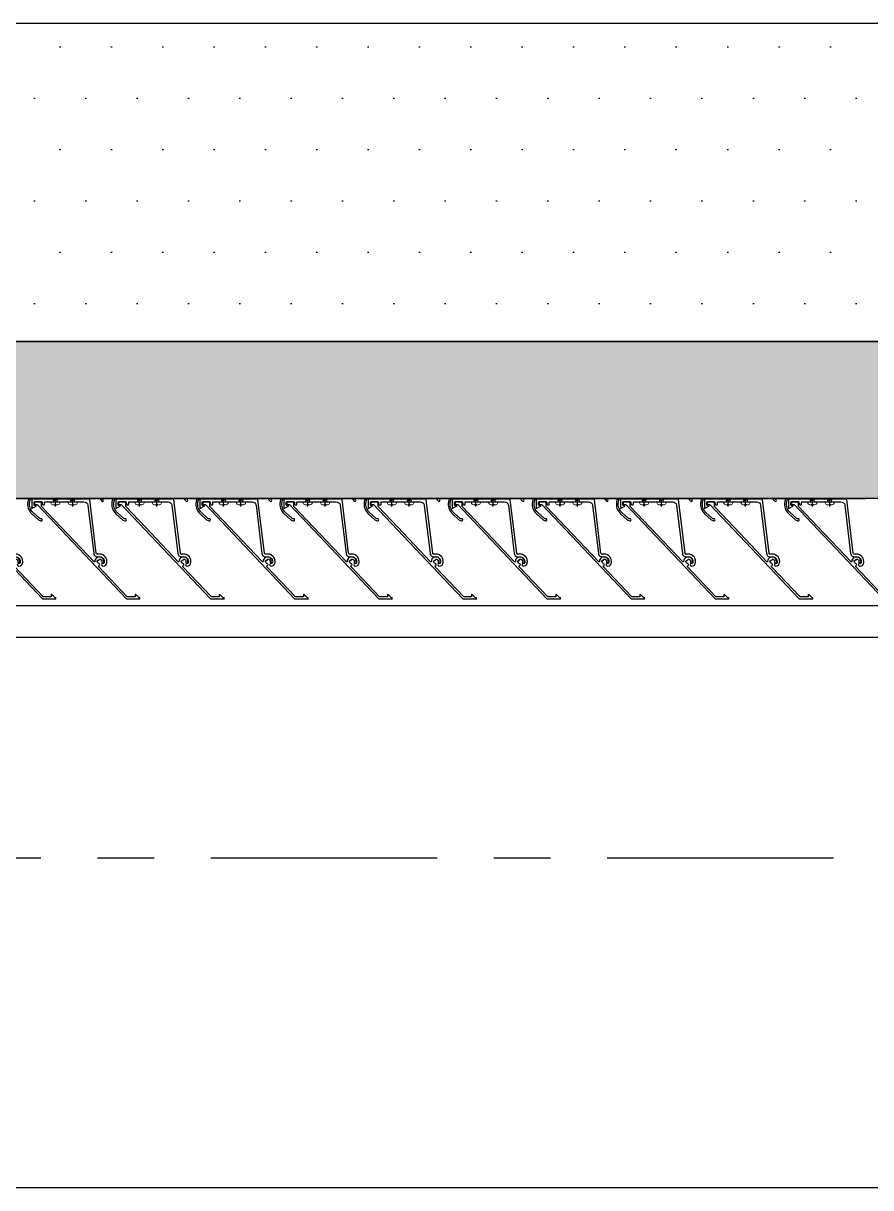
# Model space of a CAD drawing. Header units: millimetres. Extents: x -4391136 to -1798569, y -886572 to -291056.
# Drawn here: x -2465833 to -2465178, y -394066 to -393166 of the extents above; entities that cross this region are included whole.
import ezdxf
from ezdxf.enums import TextEntityAlignment as Align

# ---------------------------------------------------------------- set-up
doc = ezdxf.new("R2010")
doc.units = ezdxf.units.MM
doc.set_wipeout_variables(frame=1)
for name, pattern in [('CENTER', [50.8, 31.75, -6.35, 6.35, -6.35]), ('TA_GL_000.70000', [1.925, 0.7, -0.175, 0.175, -0.175, 0.7]), ('Xref-C-1-PP17-AR-2214-01-B$0$Hidden', [7.1438, 4.7625, -2.3813])]:
    doc.linetypes.add(name, pattern=pattern)
for name, color, linetype in [('000 - 0_SYM_DWG_GRID-BUBBLE_MAIN_COLOR_1', 7, 'Continuous'), ('000 - 0_SYM_DWG_GRIDLINE_MAIN_COLOR_251', 7, 'Continuous'), ('000 - GRID', 7, 'CENTER'), ('010 - ASPG_ACCESSORIES_MAIN_COLOR_1', 7, 'Continuous'), ('010 - ASPG_EXTR_MAIN_COLOR_2', 7, 'Continuous'), ('010 - ASPG_FLASHING_HATCH_', 7, 'Continuous'), ('010 - ASPG_FLASHING_MAIN_COLOR_2', 7, 'Continuous'), ('010 - ASPG_FLASHING_MAIN_COLOR_4', 7, 'Continuous'), ('010 - ASPG_FLASHING_WIPEOUT_', 7, 'Continuous'), ('010 - ASPG_FRAMING_CUT_COLOR_4', 7, 'Continuous'), ('010 - ASPG_FRAMING_HATCH_', 7, 'Continuous'), ('010 - ASPG_FRAMING_MAIN_COLOR_1', 7, 'Continuous'), ('010 - ASPG_FRAMING_MAIN_COLOR_2', 7, 'Continuous'), ('010 - ASPG_FRAMING_SUB_COLOR_2', 7, 'Continuous'), ('010 - ASPG_FRAMING_WIPEOUT_', 7, 'Continuous'), ('_PP-Dim', 7, 'Continuous'), ('BOLT & SCREW', 7, 'Continuous'), ('Center Line', 7, 'CENTER'), ('Xref-C-1-PP17-AR-2214-01-B$0$A-DETL-MBND', 7, 'Xref-C-1-PP17-AR-2214-01-B$0$Hidden'), ('Xref-C-1-PP17-AR-2214-01-B$0$A-FLOR-E', 7, 'Continuous'), ('Xref-C-1-PP17-AR-2214-01-B$0$A-GLAZ-CURT', 7, 'Continuous'), ('Xref-C-1-PP17-AR-2214-01-B$0$A-ROOF', 7, 'Continuous'), ('Xref-C-1-PP17-AR-2214-01-B$0$A-ROOF-OTLN', 7, 'Continuous'), ('Xref-C-1-PP17-AR-2214-01-B$0$S-BEAM', 7, 'Continuous'), ('Xref-C-1-PP17-AR-2214-01-B$0$WALL-E', 7, 'Continuous')]:
    doc.layers.add(name, color=color, linetype=linetype)
doc.layers.add('010 - ASPG_EXTR_DEF_SUB', color=7, linetype='Continuous', plot=False)
doc.layers.add('12-GRID', color=7, linetype='CENTER', lineweight=13)
doc.layers.add('SCREW', color=7, linetype='Continuous', lineweight=5)
doc.styles.add('Arial', font='arial.ttf', dxfattribs={"height": 1500})
doc.styles.add('TA', font='', dxfattribs={"height": 4.5})
doc.styles.get('TA').set_extended_font_data('Cordia New')

# ---------------------------------------------------------------- blocks, each defined once
blk = doc.blocks.new('*U1279')
at = {"layer": '000 - 0_SYM_DWG_GRIDLINE_MAIN_COLOR_251', "color": 7, "linetype": 'ByBlock', "ltscale": 5}
blk.add_line((30, 0), (-560.5, 0), dxfattribs=at)
at = {"color": 7, "style": 'TA', "flags": 1}
blk.add_attdef('LOCATION', (6, -6), '', height=4.5, rotation=270, dxfattribs=at)
at = {"layer": '000 - 0_SYM_DWG_GRID-BUBBLE_MAIN_COLOR_1', "color": 7, "style": 'Arial'}
blk.add_attdef('GRID-HEAD', text='', height=4, rotation=180, dxfattribs=at).set_placement((73.75, 0), align=Align.MIDDLE_CENTER)
blk = doc.blocks.new('W-1-PP17-ENT2_REV00_20260526-152343_LOPF_MAIN_DIMS')
at = {"layer": '000 - GRID', "color": 7, "linetype": 'TA_GL_000.70000', "xscale": 50.00000000000036, "yscale": 50.00000000000036, "zscale": 50.00000000000036, "rotation": 180}
blk.add_blockref('*U1279', (-26525, -10600), dxfattribs=at)
blk = doc.blocks.new('Xref-C-1-PP17-AR-2214-01-B$0$DPA_Curved type B - Curved Type B-31237771-ENTRANCE 2 - LOWER ROOF FLOOR PLAN01-flat-1')
at = {"layer": 'Xref-C-1-PP17-AR-2214-01-B$0$A-GLAZ-CURT', "color": 7}
for p, q in [((0, 750), (0, -750)), ((0, -750), (0, 750))]:
    blk.add_line(p, q, dxfattribs=at)
blk = doc.blocks.new('W-1-PP17-ENT2_REV00_20260526-152612_EX_LOPF-1')
at = {"layer": 'Xref-C-1-PP17-AR-2214-01-B$0$A-DETL-MBND', "color": 7}
blk.add_line((-19734.45, -10205), (-17125, -10205), dxfattribs=at)
at = {"layer": 'Xref-C-1-PP17-AR-2214-01-B$0$A-FLOR-E', "color": 7}
for p, q in [((-16635, -10055.01), (-19235, -10055.01)), ((-12700, -10205.01), (-19734.45, -10205.01))]:
    blk.add_line(p, q, dxfattribs=at)
at = {"layer": 'Xref-C-1-PP17-AR-2214-01-B$0$A-ROOF', "color": 7}
for p, q in [((-10434.45, -10205), (-19734.45, -10205)), ((-23134.45, -10405.01), (-10434.45, -10405.01))]:
    blk.add_line(p, q, dxfattribs=at)
at = {"layer": 'Xref-C-1-PP17-AR-2214-01-B$0$A-ROOF-OTLN', "color": 7}
for p, q in [((-10434.45, -10429.77), (-23159.21, -10429.77)), ((-10434.45, -10855.01), (-23584.45, -10855.01))]:
    blk.add_line(p, q, dxfattribs=at)
at = {"layer": 'Xref-C-1-PP17-AR-2214-01-B$0$S-BEAM', "color": 7}
blk.add_line((-19235, -10205.02), (470, -10205.02), dxfattribs=at)
at = {"layer": 'Xref-C-1-PP17-AR-2214-01-B$0$WALL-E', "color": 7}
for p, q in [((-16635, -10055.01), (-19235, -10055.01)), ((-12700, -10205.01), (-19734.45, -10205.01))]:
    blk.add_line(p, q, dxfattribs=at)
at = {"color": 7, "rotation": 270}
blk.add_blockref('Xref-C-1-PP17-AR-2214-01-B$0$DPA_Curved type B - Curved Type B-31237771-ENTRANCE 2 - LOWER ROOF FLOOR PLAN01-flat-1', (-18575, -10205), dxfattribs=at)
blk = doc.blocks.new('*U1993')
at = {"color": 7}
blk.add_wipeout([(-950, 0), (1000, 0), (1000, 119.92), (-950, 119.92)], dxfattribs=at).dxf.layer = '010 - ASPG_FRAMING_WIPEOUT_'
at = {"layer": '010 - ASPG_FRAMING_MAIN_COLOR_1', "color": 7}
for p, q in [((1000, 119.92), (-950, 119.92)), ((-950, 114.85), (1000, 114.85)), ((-950, 109.54), (1000, 109.54)), ((-950, 10.38), (1000, 10.38)), ((-950, 5.31), (1000, 5.31)), ((-950, 0), (1000, 0))]:
    blk.add_line(p, q, dxfattribs=at)
blk = doc.blocks.new('*U3395')
at = {"layer": '12-GRID', "color": 7, "linetype": 'CENTER'}
for p, q in [((0, -6.2), (0, 2.2)), ((-4.2, -2), (4.2, -2))]:
    blk.add_line(p, q, dxfattribs=at)
at = {"layer": 'BOLT & SCREW', "color": 7}
for p, q in [((-0.55, -1.77), (-1.77, -1.56)), ((-0.55, -2.23), (-1.77, -2.44)), ((-0.46, -1.77), (-0.88, -1.56)), ((-0.46, -2.23), (-0.88, -2.44)), ((-0.23, -1.45), (-0.44, -0.23)), ((-0.23, -1.54), (-0.44, -1.12)), ((-0.23, -2.46), (-0.44, -2.88)), ((-0.23, -2.55), (-0.44, -3.77)), ((0.23, -1.45), (0.44, -0.23)), ((0.23, -1.54), (0.44, -1.12)), ((0.44, -2.88), (0.23, -2.46)), ((0.23, -2.55), (0.44, -3.77)), ((0.46, -1.77), (0.88, -1.56)), ((0.46, -2.23), (0.88, -2.44)), ((0.55, -1.77), (1.77, -1.56)), ((0.55, -2.23), (1.77, -2.44))]:
    blk.add_line(p, q, dxfattribs=at)
for points in [[(-1.77, -1.56), (-0.88, -1.56, 0.414214), (-0.44, -1.12), (-0.44, -0.23), (0.44, -0.23), (0.44, -1.12, 0.414214), (0.88, -1.56), (1.77, -1.56), (1.77, -2.44), (0.88, -2.44, 0.414214), (0.44, -2.88), (0.44, -3.77), (-0.44, -3.77), (-0.44, -2.88, 0.414214), (-0.88, -2.44), (-1.77, -2.44)], [(0.23, -2.46, -0.414214), (0.46, -2.23), (0.55, -2.23), (0.55, -1.77), (0.46, -1.77, -0.414214), (0.23, -1.54), (0.23, -1.45), (-0.23, -1.45), (-0.23, -1.54, -0.414214), (-0.46, -1.77), (-0.55, -1.77), (-0.55, -2.23), (-0.46, -2.23, -0.414214), (-0.23, -2.46), (-0.23, -2.55), (0.23, -2.55)]]:
    blk.add_lwpolyline(points, format="xyb", close=True, dxfattribs=at)
blk.add_circle((0, -2), 3.5, dxfattribs=at)
blk = doc.blocks.new('000_ASPG_TYP_FILES_20260218-010703_FRAME_EXTR_')
at = {"layer": '010 - ASPG_FRAMING_HATCH_'}
h = blk.add_hatch(dxfattribs=at)
h.set_pattern_fill('ANSI32', scale=0.1, angle=180)
edge = h.paths.add_edge_path()
edge.add_line((2, 16), (2, 2))
edge.add_line((2, 2), (39.7, 2))
edge.add_arc((39.7, 1.7), 0.3, 0, 90, ccw=False)
edge.add_line((40, 1.7), (40, 0.3))
edge.add_arc((39.7, 0.3), 0.3, -90, 0, ccw=False)
edge.add_line((39.7, 0), (0.3, 0))
edge.add_arc((0.3, 0.3), 0.3, 180, 270, ccw=False)
edge.add_line((0, 0.3), (0, 17.7))
edge.add_arc((0.3, 17.7), 0.3, 90, 180, ccw=False)
edge.add_line((0.3, 18), (22.56, 18))
edge.add_arc((22.56, 18.5), 0.5, 270, 380.20955)
edge.add_arc((26.17, 19.83), 3.35, 182.06379, 200.20955, ccw=False)
edge.add_arc((23.58, 19.74), 0.76, 2.06379, 182.06379, ccw=False)
edge.add_arc((26.17, 19.83), 1.83, 182.06379, 447.93621)
edge.add_arc((26.26, 22.42), 0.76, 87.93621, 267.93621, ccw=False)
edge.add_arc((26.17, 19.83), 3.35, 69.79045, 87.93621, ccw=False)
edge.add_arc((27.5, 23.44), 0.5, 249.79045, 360)
edge.add_line((28, 23.44), (28, 26.68))
edge.add_line((28, 26.68), (28.5, 27.18))
edge.add_line((28.5, 27.18), (28, 27.68))
edge.add_line((28, 27.68), (28, 38.62))
edge.add_line((28, 38.62), (28.5, 39.12))
edge.add_line((28.5, 39.12), (28, 39.62))
edge.add_line((28, 39.62), (28, 42.86))
edge.add_arc((27.5, 42.86), 0.5, 0, 110.20955)
edge.add_arc((26.17, 46.47), 3.35, 272.06379, 290.20955, ccw=False)
edge.add_arc((26.26, 43.88), 0.76, 92.06379, 272.06379, ccw=False)
edge.add_arc((26.17, 46.47), 1.83, 272.06379, 537.93621)
edge.add_arc((23.58, 46.56), 0.76, 177.93621, 357.93621, ccw=False)
edge.add_arc((26.17, 46.47), 3.35, 159.79045, 177.93621, ccw=False)
edge.add_arc((22.56, 47.8), 0.5, 339.79045, 450)
edge.add_line((22.56, 48.3), (0.3, 48.3))
edge.add_arc((0.3, 48.6), 0.3, 180, 270, ccw=False)
edge.add_line((0, 48.6), (0, 60))
edge.add_arc((0.3, 60), 0.3, 90, 180, ccw=False)
edge.add_line((0.3, 60.3), (5, 60.3))
edge.add_line((5, 60.3), (5, 65))
edge.add_arc((5.3, 65), 0.3, 90, 180, ccw=False)
edge.add_line((5.3, 65.3), (30, 65.3))
edge.add_line((30, 65.3), (30, 63.6))
edge.add_arc((29.7, 63.6), 0.3, -90, 0, ccw=False)
edge.add_line((29.7, 63.3), (7.3, 63.3))
edge.add_arc((7.3, 63), 0.3, 90, 180)
edge.add_line((7, 63), (7, 58.3))
edge.add_line((7, 58.3), (2.3, 58.3))
edge.add_arc((2.3, 58), 0.3, 90, 180)
edge.add_line((2, 58), (2, 50.6))
edge.add_arc((2.3, 50.6), 0.3, 180, 270)
edge.add_line((2.3, 50.3), (29.7, 50.3))
edge.add_arc((29.7, 50), 0.3, 0, 90, ccw=False)
edge.add_line((30, 50), (30, 26.68))
edge.add_line((30, 26.68), (30, 16.3))
edge.add_arc((29.7, 16.3), 0.3, -90, 0, ccw=False)
edge.add_line((29.7, 16), (2, 16))
at = {"layer": '010 - ASPG_FRAMING_CUT_COLOR_4', "color": 7}
blk.add_lwpolyline([(2, 16), (2, 2), (39.7, 2, -0.414214), (40, 1.7), (40, 0.3, -0.414214), (39.7, 0), (0.3, 0, -0.414214), (0, 0.3), (0, 17.7, -0.414214), (0.3, 18), (22.56, 18, 0.52173), (23.03, 18.67, -0.079342), (22.82, 19.71, -1), (24.34, 19.76, 2.296346), (26.24, 21.66, -1), (26.29, 23.18, -0.079342), (27.33, 22.97, 0.52173), (28, 23.44), (28, 26.68), (28.5, 27.18), (28, 27.68), (28, 38.62), (28.5, 39.12), (28, 39.62), (28, 42.86, 0.52173), (27.33, 43.33, -0.079342), (26.29, 43.12, -1), (26.24, 44.64, 2.296346), (24.34, 46.54, -1), (22.82, 46.59, -0.079342), (23.03, 47.63, 0.52173), (22.56, 48.3), (0.3, 48.3, -0.414214), (0, 48.6), (0, 60, -0.414214), (0.3, 60.3), (5, 60.3), (5, 65, -0.414214), (5.3, 65.3), (30, 65.3), (30, 63.6, -0.414214), (29.7, 63.3), (7.3, 63.3, 0.414214), (7, 63), (7, 58.3), (2.3, 58.3, 0.414214), (2, 58), (2, 50.6, 0.414214), (2.3, 50.3), (29.7, 50.3, -0.414214), (30, 50), (30, 26.68), (30, 16.3, -0.414214), (29.7, 16)], format="xyb", close=True, dxfattribs=at)
at = {"color": 7}
for p in [(26.17, 48.47), (26.17, 21.83)]:
    blk.add_blockref('*U3395', p, dxfattribs=at)
blk = doc.blocks.new('PZG35-9D5')
at = {"layer": 'Center Line', "color": 7}
blk.add_line((0, 3.73), (0, -10.53), dxfattribs=at)
at = {"layer": 'SCREW', "color": 7}
for p, q in [((-1.4, 0), (-1.4, -1.09)), ((1.4, 0), (1.4, -0.59)), ((-1.85, -1.4), (1.85, -0.9)), ((-1.85, -1.4), (-1.4, -1.09)), ((-1.85, -1.4), (-1.4, -1.71)), ((-1.85, -2.7), (1.85, -2.2)), ((-1.85, -2.7), (-1.4, -2.39)), ((-1.85, -2.7), (-1.4, -3.01)), ((-1.85, -4), (-1.4, -3.69)), ((-1.85, -4), (-0.99, -3.88)), ((-1.85, -4), (-1.4, -4.31)), ((-1.4, -1.09), (1.4, -0.59)), ((-1.4, -1.71), (1.4, -1.21)), ((-1.4, -1.71), (-1.4, -2.39)), ((-1.4, -2.39), (1.4, -1.89)), ((-1.4, -3.01), (1.4, -2.51)), ((-1.4, -3.01), (-1.4, -3.69)), ((-1.4, -3.69), (-0.84, -3.59)), ((-1.4, -4.31), (-1.18, -4.27)), ((-1.4, -4.31), (-1.4, -8.1)), ((0, -9.5), (-1.4, -8.1)), ((0, -9.5), (1.4, -8.1)), ((0.56, -3.34), (1.4, -3.19)), ((0.71, -3.65), (1.85, -3.5)), ((0.71, -3.93), (1.4, -3.81)), ((0.71, -4.61), (1.4, -4.49)), ((0.71, -4.95), (1.85, -4.8)), ((0.71, -5.23), (1.4, -5.11)), ((1.85, -0.9), (1.4, -0.59)), ((1.85, -0.9), (1.4, -1.21)), ((1.4, -1.21), (1.4, -1.89)), ((1.85, -2.2), (1.4, -1.89)), ((1.85, -2.2), (1.4, -2.51)), ((1.4, -2.51), (1.4, -3.19)), ((1.85, -3.5), (1.4, -3.19)), ((1.85, -3.5), (1.4, -3.81)), ((1.4, -3.81), (1.4, -4.49)), ((1.85, -4.8), (1.4, -4.49)), ((1.85, -4.8), (1.4, -5.11)), ((1.4, -5.11), (1.4, -8.1))]:
    blk.add_line(p, q, dxfattribs=at)
blk.add_lwpolyline([(0, -9.5), (0.71, -5.23), (0.71, -3.6, 0.417657), (0.41, -3.3, 0.108102), (-0.84, -3.59), (-1.4, -4.7)], format="xyb", dxfattribs=at)
blk = doc.blocks.new('*U3396')
at = {"layer": 'SCREW', "color": 7}
blk.add_lwpolyline([(3.03, 1.78, 0.09906), (0.8, 2.55), (0.8, 2.27), (-0.8, 2.27), (-0.8, 2.55, 0.09906), (-3.03, 1.78, 0.266588), (-3.5, 0.96), (-3.5, 0.2, 0.414214), (-3.3, 0), (3.3, 0, 0.414214), (3.5, 0.2), (3.5, 0.96, 0.266588)], format="xyb", close=True, dxfattribs=at)
blk.add_blockref('PZG35-9D5', (0, 0), dxfattribs=at)
blk = doc.blocks.new('*U3399')
at = {"color": 7}
blk.add_point((0, 0), dxfattribs=at)
at = {"layer": '010 - ASPG_ACCESSORIES_MAIN_COLOR_1', "color": 7}
blk.add_lwpolyline([(-39.7, -0.6, 0.414214), (-40, -0.9), (-40, -7.37, 0.57735), (-39.65, -7.57), (-36.64, -5.83, 0.767327), (-36.79, -5.3), (-37.9, -5.3, -0.414214), (-38.2, -5), (-38.2, -2.8, -0.414214), (-38, -2.6), (-32.18, -2.6, -0.388879), (-31.98, -2.78), (-31.85, -4.34, 0.388879), (-31.35, -4.8), (-30.3, -4.8, 0.414214), (-30, -4.5), (-30, -2.9, -0.414214), (-29.7, -2.6), (0.41, -2.6, -0.378969), (3.39, -5.24), (7.95, -42.52, 0.446593), (11.62, -45.08, -0.489802), (16.08, -48.68), (16.06, -49.36, -0.18248), (15.8, -50.02, -0.267949), (15.33, -50.17, 1.122115), (15.1, -52.34, 0.405004), (18.06, -49.4), (18.08, -48.72, 0.489805), (11.16, -43.13, -0.446597), (9.94, -42.28), (4.87, -0.85, 0.364176), (4.57, -0.6)], format="xyb", close=True, dxfattribs=at)
at = {"layer": '010 - ASPG_EXTR_DEF_SUB', "color": 7}
for p in [(-40, -0.5), (43.44, -76.9), (43.44, -77.5)]:
    blk.add_point(p, dxfattribs=at)
at = {"layer": '010 - ASPG_EXTR_MAIN_COLOR_2', "color": 7}
blk.add_lwpolyline([(11.37, -48.15), (11.47, -47.44), (12.18, -47.56), (12.29, -46.79, -0.535538), (14.19, -49.17, 0.991572), (15.66, -49.58, 1.157025), (8.79, -48.77, -0.688558), (8.27, -48.99), (-17.14, -22.17), (-32.34, -6.13), (-32.34, -2.9, 0.414312), (-32.64, -2.6), (-37.54, -2.6, 0.414116), (-37.84, -2.9), (-37.84, -4.3, 0.414214), (-37.54, -4.6), (-35.99, -4.6, -0.205895), (-35.77, -4.69), (33.23, -77.5), (43.14, -77.5, 0.668179), (43.36, -76.99), (40.52, -74.15, 0.668179), (40.01, -74.36), (40.01, -76), (33.87, -76), (11.86, -52.78, -0.558354), (12.08, -51.95, 0.766275), (12.04, -50.39, -0.438583), (10.71, -48.05)], format="xyb", close=True, dxfattribs=at)
at = {"layer": 'SCREW', "color": 7, "rotation": 180}
for p in [(-21.65, -2.5), (-8.24, -2.5)]:
    blk.add_blockref('*U3396', p, dxfattribs=at)
blk = doc.blocks.new('*U2866')
at = {"color": 7}
blk.add_wipeout([(1840, 4), (60, 4), (60, 69.3), (1840, 69.3)], dxfattribs=at).dxf.layer = '010 - ASPG_FRAMING_WIPEOUT_'
at = {"layer": '010 - ASPG_FRAMING_MAIN_COLOR_2', "color": 7}
blk.add_lwpolyline([(1810, 69.3), (90, 69.3), (90, 6), (1810, 6)], close=True, dxfattribs=at)
at = {"layer": '010 - ASPG_FRAMING_SUB_COLOR_2', "color": 7}
for points in [[(1840, 4), (60, 4), (60, 69.3), (1840, 69.3)], [(60, 2), (60, 4), (1840, 4), (1840, 2)]]:
    blk.add_lwpolyline(points, close=True, dxfattribs=at)
at = {"color": 7, "rotation": 180}
for p in [(109.64, 69.3), (174.64, 69.3), (239.64, 69.3), (304.64, 69.3), (369.64, 69.3), (434.64, 69.3), (499.64, 69.3), (564.64, 69.3), (629.64, 69.3), (694.64, 69.3), (759.64, 69.3)]:
    blk.add_blockref('*U3399', p, dxfattribs=at)
at = {"color": 7}
blk.add_blockref('000_ASPG_TYP_FILES_20260218-010703_FRAME_EXTR_', (60, 4), dxfattribs=at)
blk = doc.blocks.new('W-1-PP17-ENT2_REV00_20260528-225335_ASPG_UPPF')
at = {"color": 7}
blk.add_blockref('*U1993', (-18185, -10205), dxfattribs=at)
at = {"color": 7, "rotation": 180}
blk.add_blockref('*U2866', (-17935, -10253), dxfattribs=at)
blk = doc.blocks.new('*U3042')
at = {"layer": '010 - ASPG_EXTR_DEF_SUB', "color": 7}
for p in [(1040, 0), (1105, 0), (1170, 0), (1235, 0), (1300, 0), (1365, 0), (1430, 0), (1495, 0), (1560, 0), (1625, 0)]:
    blk.add_point(p, dxfattribs=at)
at = {"layer": '010 - ASPG_EXTR_MAIN_COLOR_2', "color": 7}
blk.add_lwpolyline([(1029.8, 14.29, -0.014998), (1036.92, 21.45, -0.738349), (1039.92, 19.76, 0.004917), (1036.81, 4.8, 0.263611), (1039.88, -4.46), (1045, -9.08, 0.125884), (1046.27, -9.75, 0.044275), (1047.09, -9.87, 1.107655), (1047.13, -8.33, -0.215596), (1046.02, -7.99), (1040.89, -3.35, -0.263611), (1038.28, 4.51, -0.004855), (1041.34, 19.26, 0.23396), (1040.82, 21.95, -0.24081), (1040.71, 24.9, -0.104157), (1040.78, 25), (1042.99, 26.93, -0.229021), (1045.7, 26.89, -0.381721), (1050.27, 9.07, 0.977382), (1051.62, 8.41, 0.361105), (1047.41, 27.5, -0.496126), (1047.44, 30.69, 0.003188), (1049.06, 31.9, -0.002827), (1050.56, 33.07, 0.077048), (1083.74, 68.44, -0.247674), (1083.99, 68.57), (1085.98, 68.57, -0.044131), (1086.47, 68.5, -0.125846), (1088.96, 67.21, -0.098851), (1089.82, 66.03, -0.205828), (1089.79, 61.2, -0.115116), (1086.37, 57.18, 0.822373), (1087.46, 56.1, 0.109185), (1091.15, 60.56, 0.208323), (1091.19, 66.64, 0.100528), (1089.97, 68.32, 0.145116), (1086.29, 70.07), (1070.76, 70.07, 0.433659), (1070.46, 69.75), (1070.84, 63.96, 0.082069), (1070.86, 63.87, 0.720654), (1072.33, 63.97, 0.079224), (1072.34, 64.07), (1072.07, 68.14, -0.433659), (1072.47, 68.57), (1080.86, 68.57, -0.607385), (1081.35, 67.62, -0.045829), (1062.78, 45.76, -0.560492), (1062.29, 45.89, 0.31786), (1059.21, 48.24, 0.953288), (1059.08, 46.72, -2.423004), (1057.26, 44.89, 0.952315), (1055.74, 44.76, 0.300821), (1057.89, 41.76, -0.560492), (1057.98, 41.25, -0.019425), (1048.62, 33.46, -0.552501), (1048.15, 33.64, 0.344461), (1044.99, 36.3, 0.952015), (1044.86, 34.78, -2.423186), (1043.04, 32.95, 0.952015), (1041.52, 32.82, 0.2854), (1043.49, 29.89, -0.553378), (1043.56, 29.38, 0.030674), (1028.46, 15.06, 0.4171)], format="xyb", dxfattribs=at)
for points in [[(1135.76, 70.07, 0.433659), (1135.46, 69.75), (1135.84, 63.96, 0.082069), (1135.86, 63.87, 0.720654), (1137.33, 63.97, 0.079224), (1137.34, 64.07), (1137.07, 68.14, -0.433659), (1137.47, 68.57), (1145.86, 68.57, -0.607385), (1146.35, 67.62, -0.045829), (1127.78, 45.76, -0.560492), (1127.29, 45.89, 0.31786), (1124.21, 48.24, 0.953288), (1124.08, 46.72, -2.423004), (1122.26, 44.89, 0.952315), (1120.74, 44.76, 0.300821), (1122.89, 41.76, -0.560492), (1122.98, 41.25, -0.019425), (1113.62, 33.46, -0.552501), (1113.15, 33.64, 0.344461), (1109.99, 36.3, 0.952015), (1109.86, 34.78, -2.423186), (1108.04, 32.95, 0.952015), (1106.52, 32.82, 0.2854), (1108.49, 29.89, -0.553378), (1108.56, 29.38, 0.030674), (1093.46, 15.06, 0.4171), (1094.11, 5.27, 0.935553), (1095.1, 6.41, -0.43441), (1094.8, 14.29, -0.014998), (1101.92, 21.45, -0.738349), (1104.92, 19.76, 0.004917), (1101.81, 4.8, 0.263611), (1104.88, -4.46), (1110, -9.08, 0.125884), (1111.27, -9.75, 0.044275), (1112.09, -9.87, 1.107655), (1112.13, -8.33, -0.215596), (1111.02, -7.99), (1105.89, -3.35, -0.263611), (1103.28, 4.51, -0.004855), (1106.34, 19.26, 0.23396), (1105.82, 21.95, -0.24081), (1105.71, 24.9, -0.104157), (1105.78, 25), (1107.99, 26.93, -0.229021), (1110.7, 26.89, -0.381721), (1115.27, 9.07, 0.977382), (1116.62, 8.41, 0.361105), (1112.41, 27.5, -0.496126), (1112.44, 30.69, 0.003188), (1114.06, 31.9, -0.002827), (1115.56, 33.07, 0.077048), (1148.74, 68.44, -0.247674), (1148.99, 68.57), (1150.98, 68.57, -0.044131), (1151.47, 68.5, -0.125846), (1153.96, 67.21, -0.098851), (1154.82, 66.03, -0.205828), (1154.79, 61.2, -0.115116), (1151.37, 57.18, 0.822373), (1152.46, 56.1, 0.109185), (1156.15, 60.56, 0.208323), (1156.19, 66.64, 0.100528), (1154.97, 68.32, 0.145116), (1151.29, 70.07)], [(1200.76, 70.07, 0.433659), (1200.46, 69.75), (1200.84, 63.96, 0.082069), (1200.86, 63.87, 0.720654), (1202.33, 63.97, 0.079224), (1202.34, 64.07), (1202.07, 68.14, -0.433659), (1202.47, 68.57), (1210.86, 68.57, -0.607385), (1211.35, 67.62, -0.045829), (1192.78, 45.76, -0.560492), (1192.29, 45.89, 0.31786), (1189.21, 48.24, 0.953288), (1189.08, 46.72, -2.423004), (1187.26, 44.89, 0.952315), (1185.74, 44.76, 0.300821), (1187.89, 41.76, -0.560492), (1187.98, 41.25, -0.019425), (1178.62, 33.46, -0.552501), (1178.15, 33.64, 0.344461), (1174.99, 36.3, 0.952015), (1174.86, 34.78, -2.423186), (1173.04, 32.95, 0.952015), (1171.52, 32.82, 0.2854), (1173.49, 29.89, -0.553378), (1173.56, 29.38, 0.030674), (1158.46, 15.06, 0.4171), (1159.11, 5.27, 0.935553), (1160.1, 6.41, -0.43441), (1159.8, 14.29, -0.014998), (1166.92, 21.45, -0.738349), (1169.92, 19.76, 0.004917), (1166.81, 4.8, 0.263611), (1169.88, -4.46), (1175, -9.08, 0.125884), (1176.27, -9.75, 0.044275), (1177.09, -9.87, 1.107655), (1177.13, -8.33, -0.215596), (1176.02, -7.99), (1170.89, -3.35, -0.263611), (1168.28, 4.51, -0.004855), (1171.34, 19.26, 0.23396), (1170.82, 21.95, -0.24081), (1170.71, 24.9, -0.104157), (1170.78, 25), (1172.99, 26.93, -0.229021), (1175.7, 26.89, -0.381721), (1180.27, 9.07, 0.977382), (1181.62, 8.41, 0.361105), (1177.41, 27.5, -0.496126), (1177.44, 30.69, 0.003188), (1179.06, 31.9, -0.002827), (1180.56, 33.07, 0.077048), (1213.74, 68.44, -0.247674), (1213.99, 68.57), (1215.98, 68.57, -0.044131), (1216.47, 68.5, -0.125846), (1218.96, 67.21, -0.098851), (1219.82, 66.03, -0.205828), (1219.79, 61.2, -0.115116), (1216.37, 57.18, 0.822373), (1217.46, 56.1, 0.109185), (1221.15, 60.56, 0.208323), (1221.19, 66.64, 0.100528), (1219.97, 68.32, 0.145116), (1216.29, 70.07)], [(1265.76, 70.07, 0.433659), (1265.46, 69.75), (1265.84, 63.96, 0.082069), (1265.86, 63.87, 0.720654), (1267.33, 63.97, 0.079224), (1267.34, 64.07), (1267.07, 68.14, -0.433659), (1267.47, 68.57), (1275.86, 68.57, -0.607385), (1276.35, 67.62, -0.045829), (1257.78, 45.76, -0.560492), (1257.29, 45.89, 0.31786), (1254.21, 48.24, 0.953288), (1254.08, 46.72, -2.423004), (1252.26, 44.89, 0.952315), (1250.74, 44.76, 0.300821), (1252.89, 41.76, -0.560492), (1252.98, 41.25, -0.019425), (1243.62, 33.46, -0.552501), (1243.15, 33.64, 0.344461), (1239.99, 36.3, 0.952015), (1239.86, 34.78, -2.423186), (1238.04, 32.95, 0.952015), (1236.52, 32.82, 0.2854), (1238.49, 29.89, -0.553378), (1238.56, 29.38, 0.030674), (1223.46, 15.06, 0.4171), (1224.11, 5.27, 0.935553), (1225.1, 6.41, -0.43441), (1224.8, 14.29, -0.014998), (1231.92, 21.45, -0.738349), (1234.92, 19.76, 0.004917), (1231.81, 4.8, 0.263611), (1234.88, -4.46), (1240, -9.08, 0.125884), (1241.27, -9.75, 0.044275), (1242.09, -9.87, 1.107655), (1242.13, -8.33, -0.215596), (1241.02, -7.99), (1235.89, -3.35, -0.263611), (1233.28, 4.51, -0.004855), (1236.34, 19.26, 0.23396), (1235.82, 21.95, -0.24081), (1235.71, 24.9, -0.104157), (1235.78, 25), (1237.99, 26.93, -0.229021), (1240.7, 26.89, -0.381721), (1245.27, 9.07, 0.977382), (1246.62, 8.41, 0.361105), (1242.41, 27.5, -0.496126), (1242.44, 30.69, 0.003188), (1244.06, 31.9, -0.002827), (1245.56, 33.07, 0.077048), (1278.74, 68.44, -0.247674), (1278.99, 68.57), (1280.98, 68.57, -0.044131), (1281.47, 68.5, -0.125846), (1283.96, 67.21, -0.098851), (1284.82, 66.03, -0.205828), (1284.79, 61.2, -0.115116), (1281.37, 57.18, 0.822373), (1282.46, 56.1, 0.109185), (1286.15, 60.56, 0.208323), (1286.19, 66.64, 0.100528), (1284.97, 68.32, 0.145116), (1281.29, 70.07)], [(1330.76, 70.07, 0.433659), (1330.46, 69.75), (1330.84, 63.96, 0.082069), (1330.86, 63.87, 0.720654), (1332.33, 63.97, 0.079224), (1332.34, 64.07), (1332.07, 68.14, -0.433659), (1332.47, 68.57), (1340.86, 68.57, -0.607385), (1341.35, 67.62, -0.045829), (1322.78, 45.76, -0.560492), (1322.29, 45.89, 0.31786), (1319.21, 48.24, 0.953288), (1319.08, 46.72, -2.423004), (1317.26, 44.89, 0.952315), (1315.74, 44.76, 0.300821), (1317.89, 41.76, -0.560492), (1317.98, 41.25, -0.019425), (1308.62, 33.46, -0.552501), (1308.15, 33.64, 0.344461), (1304.99, 36.3, 0.952015), (1304.86, 34.78, -2.423186), (1303.04, 32.95, 0.952015), (1301.52, 32.82, 0.2854), (1303.49, 29.89, -0.553378), (1303.56, 29.38, 0.030674), (1288.46, 15.06, 0.4171), (1289.11, 5.27, 0.935553), (1290.1, 6.41, -0.43441), (1289.8, 14.29, -0.014998), (1296.92, 21.45, -0.738349), (1299.92, 19.76, 0.004917), (1296.81, 4.8, 0.263611), (1299.88, -4.46), (1305, -9.08, 0.125884), (1306.27, -9.75, 0.044275), (1307.09, -9.87, 1.107655), (1307.13, -8.33, -0.215596), (1306.02, -7.99), (1300.89, -3.35, -0.263611), (1298.28, 4.51, -0.004855), (1301.34, 19.26, 0.23396), (1300.82, 21.95, -0.24081), (1300.71, 24.9, -0.104157), (1300.78, 25), (1302.99, 26.93, -0.229021), (1305.7, 26.89, -0.381721), (1310.27, 9.07, 0.977382), (1311.62, 8.41, 0.361105), (1307.41, 27.5, -0.496126), (1307.44, 30.69, 0.003188), (1309.06, 31.9, -0.002827), (1310.56, 33.07, 0.077048), (1343.74, 68.44, -0.247674), (1343.99, 68.57), (1345.98, 68.57, -0.044131), (1346.47, 68.5, -0.125846), (1348.96, 67.21, -0.098851), (1349.82, 66.03, -0.205828), (1349.79, 61.2, -0.115116), (1346.37, 57.18, 0.822373), (1347.46, 56.1, 0.109185), (1351.15, 60.56, 0.208323), (1351.19, 66.64, 0.100528), (1349.97, 68.32, 0.145116), (1346.29, 70.07)], [(1395.76, 70.07, 0.433659), (1395.46, 69.75), (1395.84, 63.96, 0.082069), (1395.86, 63.87, 0.720654), (1397.33, 63.97, 0.079224), (1397.34, 64.07), (1397.07, 68.14, -0.433659), (1397.47, 68.57), (1405.86, 68.57, -0.607385), (1406.35, 67.62, -0.045829), (1387.78, 45.76, -0.560492), (1387.29, 45.89, 0.31786), (1384.21, 48.24, 0.953288), (1384.08, 46.72, -2.423004), (1382.26, 44.89, 0.952315), (1380.74, 44.76, 0.300821), (1382.89, 41.76, -0.560492), (1382.98, 41.25, -0.019425), (1373.62, 33.46, -0.552501), (1373.15, 33.64, 0.344461), (1369.99, 36.3, 0.952015), (1369.86, 34.78, -2.423186), (1368.04, 32.95, 0.952015), (1366.52, 32.82, 0.2854), (1368.49, 29.89, -0.553378), (1368.56, 29.38, 0.030674), (1353.46, 15.06, 0.4171), (1354.11, 5.27, 0.935553), (1355.1, 6.41, -0.43441), (1354.8, 14.29, -0.014998), (1361.92, 21.45, -0.738349), (1364.92, 19.76, 0.004917), (1361.81, 4.8, 0.263611), (1364.88, -4.46), (1370, -9.08, 0.125884), (1371.27, -9.75, 0.044275), (1372.09, -9.87, 1.107655), (1372.13, -8.33, -0.215596), (1371.02, -7.99), (1365.89, -3.35, -0.263611), (1363.28, 4.51, -0.004855), (1366.34, 19.26, 0.23396), (1365.82, 21.95, -0.24081), (1365.71, 24.9, -0.104157), (1365.78, 25), (1367.99, 26.93, -0.229021), (1370.7, 26.89, -0.381721), (1375.27, 9.07, 0.977382), (1376.62, 8.41, 0.361105), (1372.41, 27.5, -0.496126), (1372.44, 30.69, 0.003188), (1374.06, 31.9, -0.002827), (1375.56, 33.07, 0.077048), (1408.74, 68.44, -0.247674), (1408.99, 68.57), (1410.98, 68.57, -0.044131), (1411.47, 68.5, -0.125846), (1413.96, 67.21, -0.098851), (1414.82, 66.03, -0.205828), (1414.79, 61.2, -0.115116), (1411.37, 57.18, 0.822373), (1412.46, 56.1, 0.109185), (1416.15, 60.56, 0.208323), (1416.19, 66.64, 0.100528), (1414.97, 68.32, 0.145116), (1411.29, 70.07)], [(1460.76, 70.07, 0.433659), (1460.46, 69.75), (1460.84, 63.96, 0.082069), (1460.86, 63.87, 0.720654), (1462.33, 63.97, 0.079224), (1462.34, 64.07), (1462.07, 68.14, -0.433659), (1462.47, 68.57), (1470.86, 68.57, -0.607385), (1471.35, 67.62, -0.045829), (1452.78, 45.76, -0.560492), (1452.29, 45.89, 0.31786), (1449.21, 48.24, 0.953288), (1449.08, 46.72, -2.423004), (1447.26, 44.89, 0.952315), (1445.74, 44.76, 0.300821), (1447.89, 41.76, -0.560492), (1447.98, 41.25, -0.019425), (1438.62, 33.46, -0.552501), (1438.15, 33.64, 0.344461), (1434.99, 36.3, 0.952015), (1434.86, 34.78, -2.423186), (1433.04, 32.95, 0.952015), (1431.52, 32.82, 0.2854), (1433.49, 29.89, -0.553378), (1433.56, 29.38, 0.030674), (1418.46, 15.06, 0.4171), (1419.11, 5.27, 0.935553), (1420.1, 6.41, -0.43441), (1419.8, 14.29, -0.014998), (1426.92, 21.45, -0.738349), (1429.92, 19.76, 0.004917), (1426.81, 4.8, 0.263611), (1429.88, -4.46), (1435, -9.08, 0.125884), (1436.27, -9.75, 0.044275), (1437.09, -9.87, 1.107655), (1437.13, -8.33, -0.215596), (1436.02, -7.99), (1430.89, -3.35, -0.263611), (1428.28, 4.51, -0.004855), (1431.34, 19.26, 0.23396), (1430.82, 21.95, -0.24081), (1430.71, 24.9, -0.104157), (1430.78, 25), (1432.99, 26.93, -0.229021), (1435.7, 26.89, -0.381721), (1440.27, 9.07, 0.977382), (1441.62, 8.41, 0.361105), (1437.41, 27.5, -0.496126), (1437.44, 30.69, 0.003188), (1439.06, 31.9, -0.002827), (1440.56, 33.07, 0.077048), (1473.74, 68.44, -0.247674), (1473.99, 68.57), (1475.98, 68.57, -0.044131), (1476.47, 68.5, -0.125846), (1478.96, 67.21, -0.098851), (1479.82, 66.03, -0.205828), (1479.79, 61.2, -0.115116), (1476.37, 57.18, 0.822373), (1477.46, 56.1, 0.109185), (1481.15, 60.56, 0.208323), (1481.19, 66.64, 0.100528), (1479.97, 68.32, 0.145116), (1476.29, 70.07)], [(1525.76, 70.07, 0.433659), (1525.46, 69.75), (1525.84, 63.96, 0.082069), (1525.86, 63.87, 0.720654), (1527.33, 63.97, 0.079224), (1527.34, 64.07), (1527.07, 68.14, -0.433659), (1527.47, 68.57), (1535.86, 68.57, -0.607385), (1536.35, 67.62, -0.045829), (1517.78, 45.76, -0.560492), (1517.29, 45.89, 0.31786), (1514.21, 48.24, 0.953288), (1514.08, 46.72, -2.423004), (1512.26, 44.89, 0.952315), (1510.74, 44.76, 0.300821), (1512.89, 41.76, -0.560492), (1512.98, 41.25, -0.019425), (1503.62, 33.46, -0.552501), (1503.15, 33.64, 0.344461), (1499.99, 36.3, 0.952015), (1499.86, 34.78, -2.423186), (1498.04, 32.95, 0.952015), (1496.52, 32.82, 0.2854), (1498.49, 29.89, -0.553378), (1498.56, 29.38, 0.030674), (1483.46, 15.06, 0.4171), (1484.11, 5.27, 0.935553), (1485.1, 6.41, -0.43441), (1484.8, 14.29, -0.014998), (1491.92, 21.45, -0.738349), (1494.92, 19.76, 0.004917), (1491.81, 4.8, 0.263611), (1494.88, -4.46), (1500, -9.08, 0.125884), (1501.27, -9.75, 0.044275), (1502.09, -9.87, 1.107655), (1502.13, -8.33, -0.215596), (1501.02, -7.99), (1495.89, -3.35, -0.263611), (1493.28, 4.51, -0.004855), (1496.34, 19.26, 0.23396), (1495.82, 21.95, -0.24081), (1495.71, 24.9, -0.104157), (1495.78, 25), (1497.99, 26.93, -0.229021), (1500.7, 26.89, -0.381721), (1505.27, 9.07, 0.977382), (1506.62, 8.41, 0.361105), (1502.41, 27.5, -0.496126), (1502.44, 30.69, 0.003188), (1504.06, 31.9, -0.002827), (1505.56, 33.07, 0.077048), (1538.74, 68.44, -0.247674), (1538.99, 68.57), (1540.98, 68.57, -0.044131), (1541.47, 68.5, -0.125846), (1543.96, 67.21, -0.098851), (1544.82, 66.03, -0.205828), (1544.79, 61.2, -0.115116), (1541.37, 57.18, 0.822373), (1542.46, 56.1, 0.109185), (1546.15, 60.56, 0.208323), (1546.19, 66.64, 0.100528), (1544.97, 68.32, 0.145116), (1541.29, 70.07)], [(1590.76, 70.07, 0.433659), (1590.46, 69.75), (1590.84, 63.96, 0.082069), (1590.86, 63.87, 0.720654), (1592.33, 63.97, 0.079224), (1592.34, 64.07), (1592.07, 68.14, -0.433659), (1592.47, 68.57), (1600.86, 68.57, -0.607385), (1601.35, 67.62, -0.045829), (1582.78, 45.76, -0.560492), (1582.29, 45.89, 0.31786), (1579.21, 48.24, 0.953288), (1579.08, 46.72, -2.423004), (1577.26, 44.89, 0.952315), (1575.74, 44.76, 0.300821), (1577.89, 41.76, -0.560492), (1577.98, 41.25, -0.019425), (1568.62, 33.46, -0.552501), (1568.15, 33.64, 0.344461), (1564.99, 36.3, 0.952015), (1564.86, 34.78, -2.423186), (1563.04, 32.95, 0.952015), (1561.52, 32.82, 0.2854), (1563.49, 29.89, -0.553378), (1563.56, 29.38, 0.030674), (1548.46, 15.06, 0.4171), (1549.11, 5.27, 0.935553), (1550.1, 6.41, -0.43441), (1549.8, 14.29, -0.014998), (1556.92, 21.45, -0.738349), (1559.92, 19.76, 0.004917), (1556.81, 4.8, 0.263611), (1559.88, -4.46), (1565, -9.08, 0.125884), (1566.27, -9.75, 0.044275), (1567.09, -9.87, 1.107655), (1567.13, -8.33, -0.215596), (1566.02, -7.99), (1560.89, -3.35, -0.263611), (1558.28, 4.51, -0.004855), (1561.34, 19.26, 0.23396), (1560.82, 21.95, -0.24081), (1560.71, 24.9, -0.104157), (1560.78, 25), (1562.99, 26.93, -0.229021), (1565.7, 26.89, -0.381721), (1570.27, 9.07, 0.977382), (1571.62, 8.41, 0.361105), (1567.41, 27.5, -0.496126), (1567.44, 30.69, 0.003188), (1569.06, 31.9, -0.002827), (1570.56, 33.07, 0.077048), (1603.74, 68.44, -0.247674), (1603.99, 68.57), (1605.98, 68.57, -0.044131), (1606.47, 68.5, -0.125846), (1608.96, 67.21, -0.098851), (1609.82, 66.03, -0.205828), (1609.79, 61.2, -0.115116), (1606.37, 57.18, 0.822373), (1607.46, 56.1, 0.109185), (1611.15, 60.56, 0.208323), (1611.19, 66.64, 0.100528), (1609.97, 68.32, 0.145116), (1606.29, 70.07)], [(1655.76, 70.07, 0.433659), (1655.46, 69.75), (1655.84, 63.96, 0.082069), (1655.86, 63.87, 0.720654), (1657.33, 63.97, 0.079224), (1657.34, 64.07), (1657.07, 68.14, -0.433659), (1657.47, 68.57), (1665.86, 68.57, -0.607385), (1666.35, 67.62, -0.045829), (1647.78, 45.76, -0.560492), (1647.29, 45.89, 0.31786), (1644.21, 48.24, 0.953288), (1644.08, 46.72, -2.423004), (1642.26, 44.89, 0.952315), (1640.74, 44.76, 0.300821), (1642.89, 41.76, -0.560492), (1642.98, 41.25, -0.019425), (1633.62, 33.46, -0.552501), (1633.15, 33.64, 0.344461), (1629.99, 36.3, 0.952015), (1629.86, 34.78, -2.423186), (1628.04, 32.95, 0.952015), (1626.52, 32.82, 0.2854), (1628.49, 29.89, -0.553378), (1628.56, 29.38, 0.030674), (1613.46, 15.06, 0.4171), (1614.11, 5.27, 0.935553), (1615.1, 6.41, -0.43441), (1614.8, 14.29, -0.014998), (1621.92, 21.45, -0.738349), (1624.92, 19.76, 0.004917), (1621.81, 4.8, 0.263611), (1624.88, -4.46), (1630, -9.08, 0.125884), (1631.27, -9.75, 0.044275), (1632.09, -9.87, 1.107655), (1632.13, -8.33, -0.215596), (1631.02, -7.99), (1625.89, -3.35, -0.263611), (1623.28, 4.51, -0.004855), (1626.34, 19.26, 0.23396), (1625.82, 21.95, -0.24081), (1625.71, 24.9, -0.104157), (1625.78, 25), (1627.99, 26.93, -0.229021), (1630.7, 26.89, -0.381721), (1635.27, 9.07, 0.977382), (1636.62, 8.41, 0.361105), (1632.41, 27.5, -0.496126), (1632.44, 30.69, 0.003188), (1634.06, 31.9, -0.002827), (1635.56, 33.07, 0.077048), (1668.74, 68.44, -0.247674), (1668.99, 68.57), (1670.98, 68.57, -0.044131), (1671.47, 68.5, -0.125846), (1673.96, 67.21, -0.098851), (1674.82, 66.03, -0.205828), (1674.79, 61.2, -0.115116), (1671.37, 57.18, 0.822373), (1672.46, 56.1, 0.109185), (1676.15, 60.56, 0.208323), (1676.19, 66.64, 0.100528), (1674.97, 68.32, 0.145116), (1671.29, 70.07)]]:
    blk.add_lwpolyline(points, format="xyb", close=True, dxfattribs=at)
at = {"color": 7, "rotation": 179.999999999989}
for p in [(1059.09, 42.89), (1124.09, 42.89), (1189.09, 42.89), (1254.09, 42.89), (1319.09, 42.89), (1384.09, 42.89), (1449.09, 42.89), (1514.09, 42.89), (1579.09, 42.89), (1644.09, 42.89), (1044.87, 30.95), (1109.87, 30.95), (1174.87, 30.95), (1239.87, 30.95), (1304.87, 30.95), (1369.87, 30.95), (1434.87, 30.95), (1499.87, 30.95), (1564.87, 30.95), (1629.87, 30.95)]:
    blk.add_blockref('*U3395', p, dxfattribs=at)
blk = doc.blocks.new('*U3051')
at = {"color": 7}
blk.add_wipeout([(0, -52), (1796, -52), (1550, -298), (0, -298)], dxfattribs=at).dxf.layer = '010 - ASPG_FLASHING_WIPEOUT_'
at = {"layer": '010 - ASPG_FLASHING_HATCH_'}
h = blk.add_hatch(dxfattribs=at)
h.set_pattern_fill('DOTS', scale=0.5)
h.set_pattern_definition([(0, (0, 0), (19.84375, 39.6875), [0, -39.6875])])
h.paths.add_polyline_path([(0, -52), (1796, -52), (1550, -298), (0, -298)])
at = {"layer": '010 - ASPG_FLASHING_MAIN_COLOR_2', "color": 7}
blk.add_lwpolyline([(0, -52), (1796, -52), (1550, -298), (0, -298)], close=True, dxfattribs=at)
at = {"color": 7}
blk.add_wipeout([(0, 69.3), (1917.3, 69.3), (1796, -52), (0, -52)], dxfattribs=at).dxf.layer = '010 - ASPG_FLASHING_WIPEOUT_'
at = {"layer": '010 - ASPG_FLASHING_HATCH_'}
h = blk.add_hatch(dxfattribs=at)
h.set_pattern_fill('DOTS', scale=0.1)
h.set_pattern_definition([(0, (0, 0), (3.96875, 7.9375), [0, -7.9375])])
h.paths.add_polyline_path([(0, 69.3), (1917.3, 69.3), (1796, -52), (0, -52)])
at = {"layer": '010 - ASPG_FLASHING_MAIN_COLOR_4', "color": 7}
blk.add_lwpolyline([(0, 69.3), (1917.3, 69.3), (1796, -52), (0, -52)], close=True, dxfattribs=at)

msp = doc.modelspace()

# ---------------------------------------------------------------- block references
at = {"layer": '_PP-Dim', "color": 7}
msp.add_blockref('W-1-PP17-ENT2_REV00_20260526-152343_LOPF_MAIN_DIMS', (-2447156.51, -383210.87), dxfattribs=at)

# ---------------------------------------------------------------- next in the draw order: block references
at = {"color": 7}
msp.add_blockref('W-1-PP17-ENT2_REV00_20260528-225335_ASPG_UPPF', (-2447156.51, -383210.87), dxfattribs=at)

# ---------------------------------------------------------------- next in the draw order: block references
msp.add_blockref('*U3042', (-2466865.92, -393540.54), dxfattribs=at)

# ---------------------------------------------------------------- next in the draw order: block references
at = {"layer": '_PP-Dim', "color": 7}
msp.add_blockref('W-1-PP17-ENT2_REV00_20260526-152612_EX_LOPF-1', (-2447156.51, -383210.87), dxfattribs=at)

# ---------------------------------------------------------------- next in the draw order: block references
at = {"color": 7, "rotation": 180}
msp.add_blockref('*U3051', (-2465091.51, -393463.87), dxfattribs=at)

doc.saveas('drawing.dxf')
